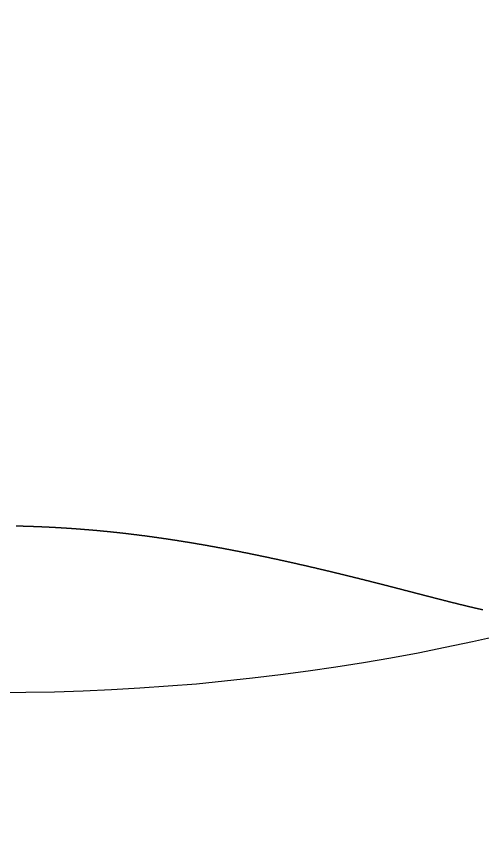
# Model space of a CAD drawing. Header units: millimetres. Extents: x 88 to 97873, y 32 to 55088.
# Drawn here: x 48701.705 to 48704.098, y 4950.111 to 4954.312 of the extents above; entities that cross this region are included whole.
import ezdxf

# ---------------------------------------------------------------- set-up
doc = ezdxf.new("R2010")
doc.units = ezdxf.units.MM
doc.header["$LTSCALE"] = 0.3

msp = doc.modelspace()

# ---------------------------------------------------------------- linework, layer by layer
msp.add_lwpolyline([(48701.7045, 4951.6965), (48701.7059, 4951.6965), (48701.7073, 4951.6964), (48701.7088, 4951.6964), (48701.7102, 4951.6964), (48701.7116, 4951.6963), (48701.713, 4951.6963), (48701.7144, 4951.6963), (48701.7158, 4951.6962), (48701.7172, 4951.6962), (48701.7186, 4951.6962), (48701.72, 4951.6961), (48701.7214, 4951.6961), (48701.7228, 4951.6961), (48701.7243, 4951.696), (48701.7257, 4951.696), (48701.7271, 4951.696), (48701.7285, 4951.6959), (48701.7299, 4951.6959), (48701.7313, 4951.6959), (48701.7327, 4951.6958), (48701.7341, 4951.6958), (48701.7355, 4951.6957), (48701.7369, 4951.6957), (48701.7383, 4951.6957), (48701.7397, 4951.6956), (48701.7412, 4951.6956), (48701.7426, 4951.6955), (48701.744, 4951.6955), (48701.7454, 4951.6955), (48701.7468, 4951.6954), (48701.7482, 4951.6954), (48701.7496, 4951.6953), (48701.751, 4951.6953), (48701.7524, 4951.6953), (48701.7538, 4951.6952), (48701.7552, 4951.6952), (48701.7566, 4951.6951), (48701.7581, 4951.6951), (48701.7595, 4951.695), (48701.7609, 4951.695), (48701.7623, 4951.695), (48701.7637, 4951.6949), (48701.7651, 4951.6949), (48701.7665, 4951.6948), (48701.7679, 4951.6948), (48701.7693, 4951.6947), (48701.7707, 4951.6947), (48701.7721, 4951.6946), (48701.7736, 4951.6946), (48701.775, 4951.6945), (48701.7764, 4951.6945), (48701.7778, 4951.6944), (48701.7792, 4951.6944), (48701.7806, 4951.6944), (48701.782, 4951.6943), (48701.7834, 4951.6943), (48701.7848, 4951.6942), (48701.7862, 4951.6942), (48701.7876, 4951.6941), (48701.789, 4951.6941), (48701.7905, 4951.694), (48701.7919, 4951.694), (48701.7933, 4951.6939), (48701.7947, 4951.6938), (48701.7961, 4951.6938), (48701.7975, 4951.6937), (48701.7989, 4951.6937), (48701.8003, 4951.6936), (48701.8017, 4951.6936), (48701.8031, 4951.6935), (48701.8045, 4951.6935), (48701.806, 4951.6934), (48701.8074, 4951.6934), (48701.8088, 4951.6933), (48701.8102, 4951.6933), (48701.8116, 4951.6932), (48701.813, 4951.6931), (48701.8144, 4951.6931), (48701.8158, 4951.693), (48701.8172, 4951.693), (48701.8186, 4951.6929), (48701.82, 4951.6929), (48701.8214, 4951.6928), (48701.8229, 4951.6927), (48701.8243, 4951.6927), (48701.8257, 4951.6926), (48701.8271, 4951.6926), (48701.8285, 4951.6925), (48701.8299, 4951.6924), (48701.8313, 4951.6924), (48701.8327, 4951.6923), (48701.8341, 4951.6923), (48701.8355, 4951.6922), (48701.8369, 4951.6921), (48701.8384, 4951.6921), (48701.8398, 4951.692), (48701.8412, 4951.6919), (48701.8426, 4951.6919), (48701.844, 4951.6918), (48701.8454, 4951.6918), (48701.8468, 4951.6917), (48701.8482, 4951.6916), (48701.8496, 4951.6916), (48701.851, 4951.6915), (48701.8524, 4951.6914), (48701.8538, 4951.6914), (48701.8553, 4951.6913), (48701.8567, 4951.6912), (48701.8581, 4951.6912), (48701.8595, 4951.6911), (48701.8609, 4951.691), (48701.8623, 4951.691), (48701.8637, 4951.6909), (48701.8651, 4951.6908), (48701.8665, 4951.6908), (48701.8679, 4951.6907), (48701.8693, 4951.6906), (48701.8708, 4951.6906), (48701.8722, 4951.6905), (48701.8736, 4951.6904), (48701.875, 4951.6903), (48701.8764, 4951.6903), (48701.8778, 4951.6902), (48701.8792, 4951.6901), (48701.8806, 4951.6901), (48701.882, 4951.69), (48701.8834, 4951.6899), (48701.8848, 4951.6898), (48701.8862, 4951.6898), (48701.8877, 4951.6897), (48701.8891, 4951.6896), (48701.8905, 4951.6895), (48701.8919, 4951.6895), (48701.8933, 4951.6894), (48701.8947, 4951.6893), (48701.8961, 4951.6892), (48701.8975, 4951.6892), (48701.8989, 4951.6891), (48701.9003, 4951.689), (48701.9017, 4951.6889), (48701.9032, 4951.6889), (48701.9046, 4951.6888), (48701.906, 4951.6887), (48701.9074, 4951.6886), (48701.9088, 4951.6885), (48701.9102, 4951.6885), (48701.9116, 4951.6884), (48701.913, 4951.6883), (48701.9144, 4951.6882), (48701.9158, 4951.6881), (48701.9172, 4951.6881), (48701.9186, 4951.688), (48701.9201, 4951.6879), (48701.9215, 4951.6878), (48701.9229, 4951.6877), (48701.9243, 4951.6877), (48701.9257, 4951.6876), (48701.9271, 4951.6875), (48701.9285, 4951.6874), (48701.9299, 4951.6873), (48701.9313, 4951.6872), (48701.9327, 4951.6872), (48701.9341, 4951.6871), (48701.9355, 4951.687), (48701.937, 4951.6869), (48701.9384, 4951.6868), (48701.9398, 4951.6867), (48701.9412, 4951.6866), (48701.9426, 4951.6866), (48701.944, 4951.6865), (48701.9454, 4951.6864), (48701.9468, 4951.6863), (48701.9482, 4951.6862), (48701.9496, 4951.6861), (48701.951, 4951.686), (48701.9525, 4951.6859), (48701.9539, 4951.6859), (48701.9553, 4951.6858), (48701.9567, 4951.6857), (48701.9581, 4951.6856), (48701.9595, 4951.6855), (48701.9609, 4951.6854), (48701.9623, 4951.6853), (48701.9637, 4951.6852), (48701.9651, 4951.6851), (48701.9665, 4951.685), (48701.9679, 4951.6849), (48701.9694, 4951.6848), (48701.9708, 4951.6848), (48701.9722, 4951.6847), (48701.9736, 4951.6846), (48701.975, 4951.6845), (48701.9764, 4951.6844), (48701.9778, 4951.6843), (48701.9792, 4951.6842), (48701.9806, 4951.6841), (48701.982, 4951.684), (48701.9834, 4951.6839), (48701.9849, 4951.6838), (48701.9863, 4951.6837), (48701.9877, 4951.6836), (48701.9891, 4951.6835), (48701.9905, 4951.6834), (48701.9919, 4951.6833), (48701.9933, 4951.6832), (48701.9947, 4951.6831), (48701.9961, 4951.683), (48701.9975, 4951.6829), (48701.9989, 4951.6828), (48702.0003, 4951.6827), (48702.0018, 4951.6826), (48702.0032, 4951.6825), (48702.0046, 4951.6824), (48702.006, 4951.6823), (48702.0074, 4951.6822), (48702.0088, 4951.6821), (48702.0102, 4951.682), (48702.0116, 4951.6819), (48702.013, 4951.6818), (48702.0144, 4951.6817), (48702.0158, 4951.6816), (48702.0173, 4951.6815), (48702.0187, 4951.6814), (48702.0201, 4951.6813), (48702.0215, 4951.6812), (48702.0229, 4951.6811), (48702.0243, 4951.681), (48702.0257, 4951.6809), (48702.0271, 4951.6807), (48702.0285, 4951.6806), (48702.0299, 4951.6805), (48702.0313, 4951.6804), (48702.0327, 4951.6803), (48702.0342, 4951.6802), (48702.0356, 4951.6801), (48702.037, 4951.68), (48702.0384, 4951.6799), (48702.0398, 4951.6798), (48702.0412, 4951.6797), (48702.0426, 4951.6796), (48702.044, 4951.6794), (48702.0454, 4951.6793), (48702.0468, 4951.6792), (48702.0482, 4951.6791), (48702.0497, 4951.679), (48702.0511, 4951.6789), (48702.0525, 4951.6788), (48702.0539, 4951.6787), (48702.0553, 4951.6785), (48702.0567, 4951.6784), (48702.0581, 4951.6783), (48702.0595, 4951.6782), (48702.0609, 4951.6781), (48702.0623, 4951.678), (48702.0637, 4951.6779), (48702.0651, 4951.6777), (48702.0666, 4951.6776), (48702.068, 4951.6775), (48702.0694, 4951.6774), (48702.0708, 4951.6773), (48702.0722, 4951.6772), (48702.0736, 4951.677), (48702.075, 4951.6769), (48702.0764, 4951.6768), (48702.0778, 4951.6767), (48702.0792, 4951.6766), (48702.0806, 4951.6765), (48702.082, 4951.6763), (48702.0835, 4951.6762), (48702.0849, 4951.6761), (48702.0863, 4951.676), (48702.0877, 4951.6759), (48702.0891, 4951.6757), (48702.0905, 4951.6756), (48702.0919, 4951.6755), (48702.0933, 4951.6754), (48702.0947, 4951.6752), (48702.0961, 4951.6751), (48702.0975, 4951.675), (48702.099, 4951.6749), (48702.1004, 4951.6748), (48702.1018, 4951.6746), (48702.1032, 4951.6745), (48702.1046, 4951.6744), (48702.106, 4951.6743), (48702.1074, 4951.6741), (48702.1088, 4951.674), (48702.1102, 4951.6739), (48702.1116, 4951.6737), (48702.113, 4951.6736), (48702.1144, 4951.6735), (48702.1159, 4951.6734), (48702.1173, 4951.6732), (48702.1187, 4951.6731), (48702.1201, 4951.673), (48702.1215, 4951.6729), (48702.1229, 4951.6727), (48702.1243, 4951.6726), (48702.1257, 4951.6725), (48702.1271, 4951.6723), (48702.1285, 4951.6722), (48702.1299, 4951.6721), (48702.1314, 4951.6719), (48702.1328, 4951.6718), (48702.1342, 4951.6717), (48702.1356, 4951.6715), (48702.137, 4951.6714), (48702.1384, 4951.6713), (48702.1398, 4951.6711), (48702.1412, 4951.671), (48702.1426, 4951.6709), (48702.144, 4951.6707), (48702.1454, 4951.6706), (48702.1468, 4951.6705), (48702.1483, 4951.6703), (48702.1497, 4951.6702), (48702.1511, 4951.6701), (48702.1525, 4951.6699), (48702.1539, 4951.6698), (48702.1553, 4951.6697), (48702.1567, 4951.6695), (48702.1581, 4951.6694), (48702.1595, 4951.6693), (48702.1609, 4951.6691), (48702.1623, 4951.669), (48702.1638, 4951.6688), (48702.1652, 4951.6687), (48702.1666, 4951.6686), (48702.168, 4951.6684), (48702.1694, 4951.6683), (48702.1708, 4951.6681), (48702.1722, 4951.668), (48702.1736, 4951.6679), (48702.175, 4951.6677), (48702.1764, 4951.6676), (48702.1778, 4951.6674), (48702.1792, 4951.6673), (48702.1807, 4951.6671), (48702.1821, 4951.667), (48702.1835, 4951.6669), (48702.1849, 4951.6667), (48702.1863, 4951.6666), (48702.1877, 4951.6664), (48702.1891, 4951.6663), (48702.1905, 4951.6661), (48702.1919, 4951.666), (48702.1933, 4951.6658), (48702.1947, 4951.6657), (48702.1962, 4951.6656), (48702.1976, 4951.6654), (48702.199, 4951.6653), (48702.2004, 4951.6651), (48702.2018, 4951.665), (48702.2032, 4951.6648), (48702.2046, 4951.6647), (48702.206, 4951.6645), (48702.2074, 4951.6644), (48702.2088, 4951.6642), (48702.2102, 4951.6641), (48702.2116, 4951.6639), (48702.2131, 4951.6638), (48702.2145, 4951.6636), (48702.2159, 4951.6635), (48702.2173, 4951.6633), (48702.2187, 4951.6632), (48702.2201, 4951.663), (48702.2215, 4951.6629), (48702.2229, 4951.6627), (48702.2243, 4951.6626), (48702.2257, 4951.6624), (48702.2271, 4951.6623), (48702.2286, 4951.6621), (48702.23, 4951.6619), (48702.2314, 4951.6618), (48702.2328, 4951.6616), (48702.2342, 4951.6615), (48702.2356, 4951.6613), (48702.237, 4951.6612), (48702.2384, 4951.661), (48702.2398, 4951.6609), (48702.2412, 4951.6607), (48702.2426, 4951.6605), (48702.244, 4951.6604), (48702.2455, 4951.6602), (48702.2469, 4951.6601), (48702.2483, 4951.6599), (48702.2497, 4951.6597), (48702.2511, 4951.6596), (48702.2525, 4951.6594), (48702.2539, 4951.6593), (48702.2553, 4951.6591), (48702.2567, 4951.6589), (48702.2581, 4951.6588), (48702.2595, 4951.6586), (48702.2609, 4951.6585), (48702.2624, 4951.6583), (48702.2638, 4951.6581), (48702.2652, 4951.658), (48702.2666, 4951.6578), (48702.268, 4951.6577), (48702.2694, 4951.6575), (48702.2708, 4951.6573), (48702.2722, 4951.6572), (48702.2736, 4951.657), (48702.275, 4951.6568), (48702.2764, 4951.6567), (48702.2779, 4951.6565), (48702.2793, 4951.6563), (48702.2807, 4951.6562), (48702.2821, 4951.656), (48702.2835, 4951.6558), (48702.2849, 4951.6557), (48702.2863, 4951.6555), (48702.2877, 4951.6553), (48702.2891, 4951.6552), (48702.2905, 4951.655), (48702.2919, 4951.6548), (48702.2933, 4951.6547), (48702.2948, 4951.6545), (48702.2962, 4951.6543), (48702.2976, 4951.6541), (48702.299, 4951.654), (48702.3004, 4951.6538), (48702.3018, 4951.6536), (48702.3032, 4951.6535), (48702.3046, 4951.6533), (48702.306, 4951.6531), (48702.3074, 4951.6529), (48702.3088, 4951.6528), (48702.3103, 4951.6526), (48702.3117, 4951.6524), (48702.3131, 4951.6523), (48702.3145, 4951.6521), (48702.3159, 4951.6519), (48702.3173, 4951.6517), (48702.3187, 4951.6516), (48702.3201, 4951.6514), (48702.3215, 4951.6512), (48702.3229, 4951.651), (48702.3243, 4951.6509), (48702.3257, 4951.6507), (48702.3272, 4951.6505), (48702.3286, 4951.6503), (48702.33, 4951.6501), (48702.3314, 4951.65), (48702.3328, 4951.6498), (48702.3342, 4951.6496), (48702.3356, 4951.6494), (48702.337, 4951.6493), (48702.3384, 4951.6491), (48702.3398, 4951.6489), (48702.3412, 4951.6487), (48702.3426, 4951.6485), (48702.3441, 4951.6484), (48702.3455, 4951.6482), (48702.3469, 4951.648), (48702.3483, 4951.6478), (48702.3497, 4951.6476), (48702.3511, 4951.6474), (48702.3525, 4951.6473), (48702.3539, 4951.6471), (48702.3553, 4951.6469), (48702.3567, 4951.6467), (48702.3581, 4951.6465), (48702.3595, 4951.6463), (48702.361, 4951.6462), (48702.3624, 4951.646), (48702.3638, 4951.6458), (48702.3652, 4951.6456), (48702.3666, 4951.6454), (48702.368, 4951.6452), (48702.3694, 4951.645), (48702.3708, 4951.6449), (48702.3722, 4951.6447), (48702.3736, 4951.6445), (48702.375, 4951.6443), (48702.3764, 4951.6441), (48702.3779, 4951.6439), (48702.3793, 4951.6437), (48702.3807, 4951.6435), (48702.3821, 4951.6434), (48702.3835, 4951.6432), (48702.3849, 4951.643), (48702.3863, 4951.6428), (48702.3877, 4951.6426), (48702.3891, 4951.6424), (48702.3905, 4951.6422), (48702.3919, 4951.642), (48702.3933, 4951.6418), (48702.3947, 4951.6416), (48702.3962, 4951.6414), (48702.3976, 4951.6413), (48702.399, 4951.6411), (48702.4004, 4951.6409), (48702.4018, 4951.6407), (48702.4032, 4951.6405), (48702.4046, 4951.6403), (48702.406, 4951.6401), (48702.4074, 4951.6399), (48702.4088, 4951.6397), (48702.4102, 4951.6395), (48702.4116, 4951.6393), (48702.413, 4951.6391), (48702.4145, 4951.6389), (48702.4159, 4951.6387), (48702.4173, 4951.6385), (48702.4187, 4951.6383), (48702.4201, 4951.6381), (48702.4215, 4951.6379), (48702.4229, 4951.6377), (48702.4243, 4951.6375), (48702.4257, 4951.6373), (48702.4271, 4951.6371), (48702.4285, 4951.6369), (48702.4299, 4951.6367), (48702.4313, 4951.6365), (48702.4327, 4951.6363), (48702.4342, 4951.6361), (48702.4356, 4951.6359), (48702.437, 4951.6357), (48702.4384, 4951.6355), (48702.4398, 4951.6353), (48702.4412, 4951.6351), (48702.4426, 4951.6349), (48702.444, 4951.6347), (48702.4454, 4951.6345), (48702.4468, 4951.6343), (48702.4482, 4951.6341), (48702.4496, 4951.6339), (48702.451, 4951.6337), (48702.4524, 4951.6335), (48702.4538, 4951.6333), (48702.4553, 4951.6331), (48702.4567, 4951.6329), (48702.4581, 4951.6327), (48702.4595, 4951.6325), (48702.4609, 4951.6323), (48702.4623, 4951.6321), (48702.4637, 4951.6319), (48702.4651, 4951.6317), (48702.4665, 4951.6315), (48702.4679, 4951.6312), (48702.4693, 4951.631), (48702.4707, 4951.6308), (48702.4721, 4951.6306), (48702.4735, 4951.6304), (48702.4749, 4951.6302), (48702.4763, 4951.63), (48702.4778, 4951.6298), (48702.4792, 4951.6296), (48702.4806, 4951.6294), (48702.482, 4951.6292), (48702.4834, 4951.6289), (48702.4848, 4951.6287), (48702.4862, 4951.6285), (48702.4876, 4951.6283), (48702.489, 4951.6281), (48702.4904, 4951.6279), (48702.4918, 4951.6277), (48702.4932, 4951.6275), (48702.4946, 4951.6273), (48702.496, 4951.627), (48702.4974, 4951.6268), (48702.4988, 4951.6266), (48702.5002, 4951.6264), (48702.5017, 4951.6262), (48702.5031, 4951.626), (48702.5045, 4951.6258), (48702.5059, 4951.6255), (48702.5073, 4951.6253), (48702.5087, 4951.6251), (48702.5101, 4951.6249), (48702.5115, 4951.6247), (48702.5129, 4951.6245), (48702.5143, 4951.6242), (48702.5157, 4951.624), (48702.5171, 4951.6238), (48702.5185, 4951.6236), (48702.5199, 4951.6234), (48702.5213, 4951.6232), (48702.5227, 4951.6229), (48702.5241, 4951.6227), (48702.5255, 4951.6225), (48702.5269, 4951.6223), (48702.5283, 4951.6221), (48702.5297, 4951.6218), (48702.5312, 4951.6216), (48702.5326, 4951.6214), (48702.534, 4951.6212), (48702.5354, 4951.621), (48702.5368, 4951.6207), (48702.5382, 4951.6205), (48702.5396, 4951.6203), (48702.541, 4951.6201), (48702.5424, 4951.6199), (48702.5438, 4951.6196), (48702.5452, 4951.6194), (48702.5466, 4951.6192), (48702.548, 4951.619), (48702.5494, 4951.6187), (48702.5508, 4951.6185), (48702.5522, 4951.6183), (48702.5536, 4951.6181), (48702.555, 4951.6178), (48702.5564, 4951.6176), (48702.5578, 4951.6174), (48702.5592, 4951.6172), (48702.5606, 4951.6169), (48702.562, 4951.6167), (48702.5634, 4951.6165), (48702.5648, 4951.6163), (48702.5662, 4951.616), (48702.5676, 4951.6158), (48702.569, 4951.6156), (48702.5705, 4951.6154), (48702.5719, 4951.6151), (48702.5733, 4951.6149), (48702.5747, 4951.6147), (48702.5761, 4951.6145), (48702.5775, 4951.6142), (48702.5789, 4951.614), (48702.5803, 4951.6138), (48702.5817, 4951.6135), (48702.5831, 4951.6133), (48702.5845, 4951.6131), (48702.5859, 4951.6128), (48702.5873, 4951.6126), (48702.5887, 4951.6124), (48702.5901, 4951.6122), (48702.5915, 4951.6119), (48702.5929, 4951.6117), (48702.5943, 4951.6115), (48702.5957, 4951.6112), (48702.5971, 4951.611), (48702.5985, 4951.6108), (48702.5999, 4951.6105), (48702.6013, 4951.6103), (48702.6027, 4951.6101), (48702.6041, 4951.6098), (48702.6055, 4951.6096), (48702.6069, 4951.6094), (48702.6083, 4951.6091), (48702.6097, 4951.6089), (48702.6111, 4951.6087), (48702.6125, 4951.6084), (48702.6139, 4951.6082), (48702.6153, 4951.608), (48702.6167, 4951.6077), (48702.6181, 4951.6075), (48702.6195, 4951.6072), (48702.6209, 4951.607), (48702.6223, 4951.6068), (48702.6237, 4951.6065), (48702.6251, 4951.6063), (48702.6265, 4951.6061), (48702.6279, 4951.6058), (48702.6293, 4951.6056), (48702.6307, 4951.6053), (48702.6321, 4951.6051), (48702.6335, 4951.6049), (48702.6349, 4951.6046), (48702.6363, 4951.6044), (48702.6377, 4951.6042), (48702.6391, 4951.6039), (48702.6405, 4951.6037), (48702.6419, 4951.6034), (48702.6433, 4951.6032), (48702.6447, 4951.603), (48702.6461, 4951.6027), (48702.6475, 4951.6025), (48702.6489, 4951.6022), (48702.6503, 4951.602), (48702.6517, 4951.6017), (48702.6531, 4951.6015), (48702.6545, 4951.6013), (48702.6559, 4951.601), (48702.6573, 4951.6008), (48702.6587, 4951.6005), (48702.6601, 4951.6003), (48702.6615, 4951.6), (48702.6629, 4951.5998), (48702.6643, 4951.5996), (48702.6657, 4951.5993), (48702.6671, 4951.5991), (48702.6685, 4951.5988), (48702.6699, 4951.5986), (48702.6713, 4951.5983), (48702.6727, 4951.5981), (48702.6741, 4951.5978), (48702.6755, 4951.5976), (48702.6769, 4951.5974), (48702.6783, 4951.5971), (48702.6797, 4951.5969), (48702.6811, 4951.5966), (48702.6825, 4951.5964), (48702.6839, 4951.5961), (48702.6853, 4951.5959), (48702.6867, 4951.5956), (48702.6881, 4951.5954), (48702.6895, 4951.5951), (48702.6909, 4951.5949), (48702.6923, 4951.5946), (48702.6937, 4951.5944), (48702.6951, 4951.5941), (48702.6965, 4951.5939), (48702.6978, 4951.5936), (48702.6992, 4951.5934), (48702.7006, 4951.5931), (48702.702, 4951.5929), (48702.7034, 4951.5926), (48702.7048, 4951.5924), (48702.7062, 4951.5921), (48702.7076, 4951.5919), (48702.709, 4951.5916), (48702.7104, 4951.5914), (48702.7118, 4951.5911), (48702.7132, 4951.5909), (48702.7146, 4951.5906), (48702.716, 4951.5904), (48702.7174, 4951.5901), (48702.7188, 4951.5899), (48702.7202, 4951.5896), (48702.7216, 4951.5894), (48702.723, 4951.5891), (48702.7244, 4951.5888), (48702.7258, 4951.5886), (48702.7272, 4951.5883), (48702.7286, 4951.5881), (48702.73, 4951.5878), (48702.7313, 4951.5876), (48702.7327, 4951.5873), (48702.7341, 4951.5871), (48702.7355, 4951.5868), (48702.7369, 4951.5865), (48702.7383, 4951.5863), (48702.7397, 4951.586), (48702.7411, 4951.5858), (48702.7425, 4951.5855), (48702.7439, 4951.5853), (48702.7453, 4951.585), (48702.7467, 4951.5847), (48702.7481, 4951.5845), (48702.7495, 4951.5842), (48702.7509, 4951.584), (48702.7523, 4951.5837), (48702.7536, 4951.5835), (48702.755, 4951.5832), (48702.7564, 4951.5829), (48702.7578, 4951.5827), (48702.7592, 4951.5824), (48702.7606, 4951.5822), (48702.762, 4951.5819), (48702.7634, 4951.5816), (48702.7648, 4951.5814), (48702.7662, 4951.5811), (48702.7676, 4951.5809), (48702.769, 4951.5806), (48702.7704, 4951.5803), (48702.7718, 4951.5801), (48702.7731, 4951.5798), (48702.7745, 4951.5796), (48702.7759, 4951.5793), (48702.7773, 4951.579), (48702.7787, 4951.5788), (48702.7801, 4951.5785), (48702.7815, 4951.5782), (48702.7829, 4951.578), (48702.7843, 4951.5777), (48702.7857, 4951.5775), (48702.7871, 4951.5772), (48702.7885, 4951.5769), (48702.7898, 4951.5767), (48702.7912, 4951.5764), (48702.7926, 4951.5761), (48702.794, 4951.5759), (48702.7954, 4951.5756), (48702.7968, 4951.5753), (48702.7982, 4951.5751), (48702.7996, 4951.5748), (48702.801, 4951.5745), (48702.8024, 4951.5743), (48702.8037, 4951.574), (48702.8051, 4951.5737), (48702.8065, 4951.5735), (48702.8079, 4951.5732), (48702.8093, 4951.5729), (48702.8107, 4951.5727), (48702.8121, 4951.5724), (48702.8135, 4951.5721), (48702.8149, 4951.5719), (48702.8162, 4951.5716), (48702.8176, 4951.5713), (48702.819, 4951.5711), (48702.8204, 4951.5708), (48702.8218, 4951.5705), (48702.8232, 4951.5703), (48702.8246, 4951.57), (48702.826, 4951.5697), (48702.8274, 4951.5694), (48702.8287, 4951.5692), (48702.8301, 4951.5689), (48702.8315, 4951.5686), (48702.8329, 4951.5684), (48702.8343, 4951.5681), (48702.8357, 4951.5678), (48702.8371, 4951.5676), (48702.8385, 4951.5673), (48702.8398, 4951.567), (48702.8412, 4951.5667), (48702.8426, 4951.5665), (48702.844, 4951.5662), (48702.8454, 4951.5659), (48702.8468, 4951.5657), (48702.8482, 4951.5654), (48702.8496, 4951.5651), (48702.8509, 4951.5648), (48702.8523, 4951.5646), (48702.8537, 4951.5643), (48702.8551, 4951.564), (48702.8565, 4951.5637), (48702.8579, 4951.5635), (48702.8593, 4951.5632), (48702.8606, 4951.5629), (48702.862, 4951.5626), (48702.8634, 4951.5624), (48702.8648, 4951.5621), (48702.8662, 4951.5618), (48702.8676, 4951.5615), (48702.8689, 4951.5613), (48702.8703, 4951.561), (48702.8717, 4951.5607), (48702.8731, 4951.5604), (48702.8745, 4951.5602), (48702.8759, 4951.5599), (48702.8773, 4951.5596), (48702.8786, 4951.5593), (48702.88, 4951.5591), (48702.8814, 4951.5588), (48702.8828, 4951.5585), (48702.8842, 4951.5582), (48702.8856, 4951.5579), (48702.8869, 4951.5577), (48702.8883, 4951.5574), (48702.8897, 4951.5571), (48702.8911, 4951.5568), (48702.8925, 4951.5566), (48702.8939, 4951.5563), (48702.8952, 4951.556), (48702.8966, 4951.5557), (48702.898, 4951.5554), (48702.8994, 4951.5552), (48702.9008, 4951.5549), (48702.9022, 4951.5546), (48702.9035, 4951.5543), (48702.9049, 4951.554), (48702.9063, 4951.5538), (48702.9077, 4951.5535), (48702.9091, 4951.5532), (48702.9104, 4951.5529), (48702.9118, 4951.5526), (48702.9132, 4951.5523), (48702.9146, 4951.5521), (48702.916, 4951.5518), (48702.9173, 4951.5515), (48702.9187, 4951.5512), (48702.9201, 4951.5509), (48702.9215, 4951.5507), (48702.9229, 4951.5504), (48702.9242, 4951.5501), (48702.9256, 4951.5498), (48702.927, 4951.5495), (48702.9284, 4951.5492), (48702.9298, 4951.549), (48702.9311, 4951.5487), (48702.9325, 4951.5484), (48702.9339, 4951.5481), (48702.9353, 4951.5478), (48702.9367, 4951.5475), (48702.938, 4951.5473), (48702.9394, 4951.547), (48702.9408, 4951.5467), (48702.9422, 4951.5464), (48702.9436, 4951.5461), (48702.9449, 4951.5458), (48702.9463, 4951.5455), (48702.9477, 4951.5453), (48702.9491, 4951.545), (48702.9504, 4951.5447), (48702.9518, 4951.5444), (48702.9532, 4951.5441), (48702.9546, 4951.5438), (48702.956, 4951.5435), (48702.9573, 4951.5432), (48702.9587, 4951.543), (48702.9601, 4951.5427), (48702.9615, 4951.5424), (48702.9628, 4951.5421), (48702.9642, 4951.5418), (48702.9656, 4951.5415), (48702.967, 4951.5412), (48702.9683, 4951.5409), (48702.9697, 4951.5407), (48702.9711, 4951.5404), (48702.9725, 4951.5401), (48702.9738, 4951.5398), (48702.9752, 4951.5395), (48702.9766, 4951.5392), (48702.978, 4951.5389), (48702.9793, 4951.5386), (48702.9807, 4951.5383), (48702.9821, 4951.5381), (48702.9835, 4951.5378), (48702.9848, 4951.5375), (48702.9862, 4951.5372), (48702.9876, 4951.5369), (48702.989, 4951.5366), (48702.9903, 4951.5363), (48702.9917, 4951.536), (48702.9931, 4951.5357), (48702.9945, 4951.5354), (48702.9958, 4951.5351), (48702.9972, 4951.5349), (48702.9986, 4951.5346), (48703, 4951.5343), (48703.0013, 4951.534), (48703.0027, 4951.5337), (48703.0041, 4951.5334), (48703.0054, 4951.5331), (48703.0068, 4951.5328), (48703.0082, 4951.5325), (48703.0096, 4951.5322), (48703.0109, 4951.5319), (48703.0123, 4951.5316), (48703.0137, 4951.5313), (48703.015, 4951.531), (48703.0164, 4951.5308), (48703.0178, 4951.5305), (48703.0192, 4951.5302), (48703.0205, 4951.5299), (48703.0219, 4951.5296), (48703.0233, 4951.5293), (48703.0246, 4951.529), (48703.026, 4951.5287), (48703.0274, 4951.5284), (48703.0288, 4951.5281), (48703.0301, 4951.5278), (48703.0315, 4951.5275), (48703.0329, 4951.5272), (48703.0342, 4951.5269), (48703.0356, 4951.5266), (48703.037, 4951.5263), (48703.0383, 4951.526), (48703.0397, 4951.5257), (48703.0411, 4951.5254), (48703.0424, 4951.5251), (48703.0438, 4951.5248), (48703.0452, 4951.5245), (48703.0466, 4951.5242), (48703.0479, 4951.524), (48703.0493, 4951.5237), (48703.0507, 4951.5234), (48703.052, 4951.5231), (48703.0534, 4951.5228), (48703.0548, 4951.5225), (48703.0561, 4951.5222), (48703.0575, 4951.5219), (48703.0589, 4951.5216), (48703.0602, 4951.5213), (48703.0616, 4951.521), (48703.063, 4951.5207), (48703.0643, 4951.5204), (48703.0657, 4951.5201), (48703.0671, 4951.5198), (48703.0684, 4951.5195), (48703.0698, 4951.5192), (48703.0711, 4951.5189), (48703.0725, 4951.5186), (48703.0739, 4951.5183), (48703.0752, 4951.518), (48703.0766, 4951.5177), (48703.078, 4951.5174), (48703.0793, 4951.5171), (48703.0807, 4951.5168), (48703.0821, 4951.5165), (48703.0834, 4951.5162), (48703.0848, 4951.5159), (48703.0862, 4951.5156), (48703.0875, 4951.5153), (48703.0889, 4951.515), (48703.0902, 4951.5147), (48703.0916, 4951.5144), (48703.093, 4951.5141), (48703.0943, 4951.5138), (48703.0957, 4951.5135), (48703.0971, 4951.5132), (48703.0984, 4951.5128), (48703.0998, 4951.5125), (48703.1011, 4951.5122), (48703.1025, 4951.5119), (48703.1039, 4951.5116), (48703.1052, 4951.5113), (48703.1066, 4951.511), (48703.108, 4951.5107), (48703.1093, 4951.5104), (48703.1107, 4951.5101), (48703.112, 4951.5098), (48703.1134, 4951.5095), (48703.1148, 4951.5092), (48703.1161, 4951.5089), (48703.1175, 4951.5086), (48703.1188, 4951.5083), (48703.1202, 4951.508), (48703.1216, 4951.5077), (48703.1229, 4951.5074), (48703.1243, 4951.5071), (48703.1256, 4951.5068), (48703.127, 4951.5065), (48703.1284, 4951.5062), (48703.1297, 4951.5059), (48703.1311, 4951.5055), (48703.1324, 4951.5052), (48703.1338, 4951.5049), (48703.1351, 4951.5046), (48703.1365, 4951.5043), (48703.1379, 4951.504), (48703.1392, 4951.5037), (48703.1406, 4951.5034), (48703.1419, 4951.5031), (48703.1433, 4951.5028), (48703.1446, 4951.5025), (48703.146, 4951.5022), (48703.1474, 4951.5019), (48703.1487, 4951.5016), (48703.1501, 4951.5013), (48703.1514, 4951.5009), (48703.1528, 4951.5006), (48703.1541, 4951.5003), (48703.1555, 4951.5), (48703.1568, 4951.4997), (48703.1582, 4951.4994), (48703.1596, 4951.4991), (48703.1609, 4951.4988), (48703.1623, 4951.4985), (48703.1636, 4951.4982), (48703.165, 4951.4979), (48703.1663, 4951.4976), (48703.1677, 4951.4973), (48703.169, 4951.4969), (48703.1704, 4951.4966), (48703.1717, 4951.4963), (48703.1731, 4951.496), (48703.1744, 4951.4957), (48703.1758, 4951.4954), (48703.1772, 4951.4951), (48703.1785, 4951.4948), (48703.1799, 4951.4945), (48703.1812, 4951.4942), (48703.1826, 4951.4938), (48703.1839, 4951.4935), (48703.1853, 4951.4932), (48703.1866, 4951.4929), (48703.188, 4951.4926), (48703.1893, 4951.4923), (48703.1907, 4951.492), (48703.192, 4951.4917), (48703.1934, 4951.4914), (48703.1947, 4951.491), (48703.1961, 4951.4907), (48703.1974, 4951.4904), (48703.1988, 4951.4901), (48703.2001, 4951.4898), (48703.2015, 4951.4895), (48703.2028, 4951.4892), (48703.2042, 4951.4889), (48703.2055, 4951.4886), (48703.2069, 4951.4882), (48703.2082, 4951.4879), (48703.2096, 4951.4876), (48703.2109, 4951.4873), (48703.2123, 4951.487), (48703.2136, 4951.4867), (48703.215, 4951.4864), (48703.2163, 4951.4861), (48703.2177, 4951.4857), (48703.219, 4951.4854), (48703.2203, 4951.4851), (48703.2217, 4951.4848), (48703.223, 4951.4845), (48703.2244, 4951.4842), (48703.2257, 4951.4839), (48703.2271, 4951.4835), (48703.2284, 4951.4832), (48703.2298, 4951.4829), (48703.2311, 4951.4826), (48703.2325, 4951.4823), (48703.2338, 4951.482), (48703.2352, 4951.4817), (48703.2365, 4951.4813), (48703.2378, 4951.481), (48703.2392, 4951.4807), (48703.2405, 4951.4804), (48703.2419, 4951.4801), (48703.2432, 4951.4798), (48703.2446, 4951.4795), (48703.2459, 4951.4791), (48703.2472, 4951.4788), (48703.2486, 4951.4785), (48703.2499, 4951.4782), (48703.2513, 4951.4779), (48703.2526, 4951.4776), (48703.254, 4951.4773), (48703.2553, 4951.4769), (48703.2566, 4951.4766), (48703.258, 4951.4763), (48703.2593, 4951.476), (48703.2607, 4951.4757), (48703.262, 4951.4754), (48703.2634, 4951.475), (48703.2647, 4951.4747), (48703.266, 4951.4744), (48703.2674, 4951.4741), (48703.2687, 4951.4738), (48703.2701, 4951.4735), (48703.2714, 4951.4731), (48703.2727, 4951.4728), (48703.2741, 4951.4725), (48703.2754, 4951.4722), (48703.2768, 4951.4719), (48703.2781, 4951.4716), (48703.2794, 4951.4712), (48703.2808, 4951.4709), (48703.2821, 4951.4706), (48703.2834, 4951.4703), (48703.2848, 4951.47), (48703.2861, 4951.4696), (48703.2875, 4951.4693), (48703.2888, 4951.469), (48703.2901, 4951.4687), (48703.2915, 4951.4684), (48703.2928, 4951.4681), (48703.2941, 4951.4677), (48703.2955, 4951.4674), (48703.2968, 4951.4671), (48703.2981, 4951.4668), (48703.2995, 4951.4665), (48703.3008, 4951.4661), (48703.3022, 4951.4658), (48703.3035, 4951.4655), (48703.3048, 4951.4652), (48703.3062, 4951.4649), (48703.3075, 4951.4646), (48703.3088, 4951.4642), (48703.3102, 4951.4639), (48703.3115, 4951.4636), (48703.3128, 4951.4633), (48703.3142, 4951.463), (48703.3155, 4951.4626), (48703.3168, 4951.4623), (48703.3182, 4951.462), (48703.3195, 4951.4617), (48703.3208, 4951.4614), (48703.3222, 4951.461), (48703.3235, 4951.4607), (48703.3248, 4951.4604), (48703.3262, 4951.4601), (48703.3275, 4951.4598), (48703.3288, 4951.4594), (48703.3302, 4951.4591), (48703.3315, 4951.4588), (48703.3328, 4951.4585), (48703.3341, 4951.4582), (48703.3355, 4951.4578), (48703.3368, 4951.4575), (48703.3381, 4951.4572), (48703.3395, 4951.4569), (48703.3408, 4951.4565), (48703.3421, 4951.4562), (48703.3435, 4951.4559), (48703.3448, 4951.4556), (48703.3461, 4951.4553), (48703.3474, 4951.4549), (48703.3488, 4951.4546), (48703.3501, 4951.4543), (48703.3514, 4951.454), (48703.3527, 4951.4537), (48703.3541, 4951.4533), (48703.3554, 4951.453), (48703.3567, 4951.4527), (48703.3581, 4951.4524), (48703.3594, 4951.452), (48703.3607, 4951.4517), (48703.362, 4951.4514), (48703.3634, 4951.4511), (48703.3647, 4951.4508), (48703.366, 4951.4504), (48703.3673, 4951.4501), (48703.3687, 4951.4498), (48703.37, 4951.4495), (48703.3713, 4951.4491), (48703.3726, 4951.4488), (48703.374, 4951.4485), (48703.3753, 4951.4482), (48703.3766, 4951.4478), (48703.3779, 4951.4475), (48703.3793, 4951.4472), (48703.3806, 4951.4469), (48703.3819, 4951.4466), (48703.3832, 4951.4462), (48703.3845, 4951.4459), (48703.3859, 4951.4456), (48703.3872, 4951.4453), (48703.3885, 4951.4449), (48703.3898, 4951.4446), (48703.3912, 4951.4443), (48703.3925, 4951.444), (48703.3938, 4951.4436), (48703.3951, 4951.4433), (48703.3964, 4951.443), (48703.3978, 4951.4427), (48703.3991, 4951.4423), (48703.4004, 4951.442), (48703.4017, 4951.4417), (48703.403, 4951.4414), (48703.4044, 4951.4411), (48703.4057, 4951.4407), (48703.407, 4951.4404), (48703.4083, 4951.4401), (48703.4096, 4951.4398), (48703.411, 4951.4394), (48703.4123, 4951.4391), (48703.4136, 4951.4388), (48703.4149, 4951.4385), (48703.4162, 4951.4381), (48703.4175, 4951.4378), (48703.4189, 4951.4375), (48703.4202, 4951.4372), (48703.4215, 4951.4368), (48703.4228, 4951.4365), (48703.4241, 4951.4362), (48703.4254, 4951.4359), (48703.4268, 4951.4355), (48703.4281, 4951.4352), (48703.4294, 4951.4349), (48703.4307, 4951.4346), (48703.432, 4951.4342), (48703.4333, 4951.4339), (48703.4346, 4951.4336), (48703.436, 4951.4333), (48703.4373, 4951.4329), (48703.4386, 4951.4326), (48703.4399, 4951.4323), (48703.4412, 4951.432), (48703.4425, 4951.4316), (48703.4438, 4951.4313), (48703.4452, 4951.431), (48703.4465, 4951.4306), (48703.4478, 4951.4303), (48703.4491, 4951.43), (48703.4504, 4951.4297), (48703.4517, 4951.4293), (48703.453, 4951.429), (48703.4543, 4951.4287), (48703.4556, 4951.4284), (48703.457, 4951.428), (48703.4583, 4951.4277), (48703.4596, 4951.4274), (48703.4609, 4951.4271), (48703.4622, 4951.4267), (48703.4635, 4951.4264), (48703.4648, 4951.4261), (48703.4661, 4951.4258), (48703.4674, 4951.4254), (48703.4687, 4951.4251), (48703.47, 4951.4248), (48703.4713, 4951.4244), (48703.4727, 4951.4241), (48703.474, 4951.4238), (48703.4753, 4951.4235), (48703.4766, 4951.4231), (48703.4779, 4951.4228), (48703.4792, 4951.4225), (48703.4805, 4951.4222), (48703.4818, 4951.4218), (48703.4831, 4951.4215), (48703.4844, 4951.4212), (48703.4857, 4951.4209), (48703.487, 4951.4205), (48703.4883, 4951.4202), (48703.4896, 4951.4199), (48703.4909, 4951.4195), (48703.4922, 4951.4192), (48703.4935, 4951.4189), (48703.4948, 4951.4186), (48703.4962, 4951.4182), (48703.4975, 4951.4179), (48703.4988, 4951.4176), (48703.5001, 4951.4173), (48703.5014, 4951.4169), (48703.5027, 4951.4166), (48703.504, 4951.4163), (48703.5053, 4951.4159), (48703.5066, 4951.4156), (48703.5079, 4951.4153), (48703.5092, 4951.415), (48703.5105, 4951.4146), (48703.5118, 4951.4143), (48703.5131, 4951.414), (48703.5144, 4951.4136), (48703.5157, 4951.4133), (48703.517, 4951.413), (48703.5183, 4951.4127), (48703.5196, 4951.4123), (48703.5209, 4951.412), (48703.5222, 4951.4117), (48703.5235, 4951.4114), (48703.5248, 4951.411), (48703.5261, 4951.4107), (48703.5274, 4951.4104), (48703.5287, 4951.41), (48703.53, 4951.4097), (48703.5313, 4951.4094), (48703.5325, 4951.4091), (48703.5338, 4951.4087), (48703.5351, 4951.4084), (48703.5364, 4951.4081), (48703.5377, 4951.4077), (48703.539, 4951.4074), (48703.5403, 4951.4071), (48703.5416, 4951.4068), (48703.5429, 4951.4064), (48703.5442, 4951.4061), (48703.5455, 4951.4058), (48703.5468, 4951.4054), (48703.5481, 4951.4051), (48703.5494, 4951.4048), (48703.5507, 4951.4045), (48703.552, 4951.4041), (48703.5533, 4951.4038), (48703.5546, 4951.4035), (48703.5558, 4951.4031), (48703.5571, 4951.4028), (48703.5584, 4951.4025), (48703.5597, 4951.4022), (48703.561, 4951.4018), (48703.5623, 4951.4015), (48703.5636, 4951.4012), (48703.5649, 4951.4008), (48703.5662, 4951.4005), (48703.5675, 4951.4002), (48703.5688, 4951.3999), (48703.57, 4951.3995), (48703.5713, 4951.3992), (48703.5726, 4951.3989), (48703.5739, 4951.3985), (48703.5752, 4951.3982), (48703.5765, 4951.3979), (48703.5778, 4951.3976), (48703.5791, 4951.3972), (48703.5803, 4951.3969), (48703.5816, 4951.3966), (48703.5829, 4951.3962), (48703.5842, 4951.3959), (48703.5855, 4951.3956), (48703.5868, 4951.3953), (48703.5881, 4951.3949), (48703.5894, 4951.3946), (48703.5906, 4951.3943), (48703.5919, 4951.3939), (48703.5932, 4951.3936), (48703.5945, 4951.3933), (48703.5958, 4951.393), (48703.5971, 4951.3926), (48703.5983, 4951.3923), (48703.5996, 4951.392), (48703.6009, 4951.3916), (48703.6022, 4951.3913), (48703.6035, 4951.391), (48703.6048, 4951.3906), (48703.606, 4951.3903), (48703.6073, 4951.39), (48703.6086, 4951.3897), (48703.6099, 4951.3893), (48703.6112, 4951.389), (48703.6124, 4951.3887), (48703.6137, 4951.3883), (48703.615, 4951.388), (48703.6163, 4951.3877), (48703.6176, 4951.3874), (48703.6188, 4951.387), (48703.6201, 4951.3867), (48703.6214, 4951.3864), (48703.6227, 4951.386), (48703.624, 4951.3857), (48703.6252, 4951.3854), (48703.6265, 4951.3851), (48703.6278, 4951.3847), (48703.6291, 4951.3844), (48703.6303, 4951.3841), (48703.6316, 4951.3837), (48703.6329, 4951.3834), (48703.6342, 4951.3831), (48703.6355, 4951.3828), (48703.6367, 4951.3824), (48703.638, 4951.3821), (48703.6393, 4951.3818), (48703.6406, 4951.3814), (48703.6418, 4951.3811), (48703.6431, 4951.3808), (48703.6444, 4951.3804), (48703.6457, 4951.3801), (48703.6469, 4951.3798), (48703.6482, 4951.3795), (48703.6495, 4951.3791), (48703.6507, 4951.3788), (48703.652, 4951.3785), (48703.6533, 4951.3781), (48703.6546, 4951.3778), (48703.6558, 4951.3775), (48703.6571, 4951.3772), (48703.6584, 4951.3768), (48703.6597, 4951.3765), (48703.6609, 4951.3762), (48703.6622, 4951.3758), (48703.6635, 4951.3755), (48703.6647, 4951.3752), (48703.666, 4951.3749), (48703.6673, 4951.3745), (48703.6685, 4951.3742), (48703.6698, 4951.3739), (48703.6711, 4951.3735), (48703.6723, 4951.3732), (48703.6736, 4951.3729), (48703.6749, 4951.3726), (48703.6761, 4951.3722), (48703.6774, 4951.3719), (48703.6787, 4951.3716), (48703.6799, 4951.3712), (48703.6812, 4951.3709), (48703.6825, 4951.3706), (48703.6837, 4951.3703), (48703.685, 4951.3699), (48703.6863, 4951.3696), (48703.6875, 4951.3693), (48703.6888, 4951.3689), (48703.6901, 4951.3686), (48703.6913, 4951.3683), (48703.6926, 4951.368), (48703.6939, 4951.3676), (48703.6951, 4951.3673), (48703.6964, 4951.367), (48703.6976, 4951.3666), (48703.6989, 4951.3663), (48703.7002, 4951.366), (48703.7014, 4951.3657), (48703.7027, 4951.3653), (48703.704, 4951.365), (48703.7052, 4951.3647), (48703.7065, 4951.3644), (48703.7077, 4951.364), (48703.709, 4951.3637), (48703.7103, 4951.3634), (48703.7115, 4951.363), (48703.7128, 4951.3627), (48703.714, 4951.3624), (48703.7153, 4951.3621), (48703.7166, 4951.3617), (48703.7178, 4951.3614), (48703.7191, 4951.3611), (48703.7203, 4951.3608), (48703.7216, 4951.3604), (48703.7228, 4951.3601), (48703.7241, 4951.3598), (48703.7253, 4951.3594), (48703.7266, 4951.3591), (48703.7279, 4951.3588), (48703.7291, 4951.3585), (48703.7304, 4951.3581), (48703.7316, 4951.3578), (48703.7329, 4951.3575), (48703.7341, 4951.3572), (48703.7354, 4951.3568), (48703.7366, 4951.3565), (48703.7379, 4951.3562), (48703.7391, 4951.3559), (48703.7404, 4951.3555), (48703.7416, 4951.3552), (48703.7429, 4951.3549), (48703.7442, 4951.3546), (48703.7454, 4951.3542), (48703.7467, 4951.3539), (48703.7479, 4951.3536), (48703.7492, 4951.3533), (48703.7504, 4951.3529), (48703.7517, 4951.3526), (48703.7529, 4951.3523), (48703.7542, 4951.352), (48703.7554, 4951.3516), (48703.7566, 4951.3513), (48703.7579, 4951.351), (48703.7591, 4951.3507), (48703.7604, 4951.3503), (48703.7616, 4951.35), (48703.7629, 4951.3497), (48703.7641, 4951.3494), (48703.7654, 4951.349), (48703.7666, 4951.3487), (48703.7679, 4951.3484), (48703.7691, 4951.3481), (48703.7704, 4951.3477), (48703.7716, 4951.3474), (48703.7728, 4951.3471), (48703.7741, 4951.3468), (48703.7753, 4951.3465), (48703.7766, 4951.3461), (48703.7778, 4951.3458), (48703.7791, 4951.3455), (48703.7803, 4951.3452), (48703.7815, 4951.3448), (48703.7828, 4951.3445), (48703.784, 4951.3442), (48703.7853, 4951.3439), (48703.7865, 4951.3435), (48703.7877, 4951.3432), (48703.789, 4951.3429), (48703.7902, 4951.3426), (48703.7915, 4951.3423), (48703.7927, 4951.3419), (48703.7939, 4951.3416), (48703.7952, 4951.3413), (48703.7964, 4951.341), (48703.7977, 4951.3407), (48703.7989, 4951.3403), (48703.8001, 4951.34), (48703.8014, 4951.3397), (48703.8026, 4951.3394), (48703.8038, 4951.3391), (48703.8051, 4951.3387), (48703.8063, 4951.3384), (48703.8075, 4951.3381), (48703.8088, 4951.3378), (48703.81, 4951.3375), (48703.8112, 4951.3371), (48703.8125, 4951.3368), (48703.8137, 4951.3365), (48703.8149, 4951.3362), (48703.8162, 4951.3359), (48703.8174, 4951.3355), (48703.8186, 4951.3352), (48703.8199, 4951.3349), (48703.8211, 4951.3346), (48703.8223, 4951.3343), (48703.8236, 4951.3339), (48703.8248, 4951.3336), (48703.826, 4951.3333), (48703.8273, 4951.333), (48703.8285, 4951.3327), (48703.8297, 4951.3324), (48703.8309, 4951.332), (48703.8322, 4951.3317), (48703.8334, 4951.3314), (48703.8346, 4951.3311), (48703.8359, 4951.3308), (48703.8371, 4951.3305), (48703.8383, 4951.3301), (48703.8395, 4951.3298), (48703.8408, 4951.3295), (48703.842, 4951.3292), (48703.8432, 4951.3289), (48703.8444, 4951.3286), (48703.8457, 4951.3282), (48703.8469, 4951.3279), (48703.8481, 4951.3276), (48703.8493, 4951.3273), (48703.8506, 4951.327), (48703.8518, 4951.3267), (48703.853, 4951.3264), (48703.8542, 4951.326), (48703.8554, 4951.3257), (48703.8567, 4951.3254), (48703.8579, 4951.3251), (48703.8591, 4951.3248), (48703.8603, 4951.3245), (48703.8615, 4951.3242), (48703.8628, 4951.3239), (48703.864, 4951.3235), (48703.8652, 4951.3232), (48703.8664, 4951.3229), (48703.8676, 4951.3226), (48703.8688, 4951.3223), (48703.8701, 4951.322), (48703.8713, 4951.3217), (48703.8725, 4951.3214), (48703.8737, 4951.321), (48703.8749, 4951.3207), (48703.8761, 4951.3204), (48703.8774, 4951.3201), (48703.8786, 4951.3198), (48703.8798, 4951.3195), (48703.881, 4951.3192), (48703.8822, 4951.3189), (48703.8834, 4951.3186), (48703.8846, 4951.3183), (48703.8859, 4951.3179), (48703.8871, 4951.3176), (48703.8883, 4951.3173), (48703.8895, 4951.317), (48703.8907, 4951.3167), (48703.8919, 4951.3164), (48703.8931, 4951.3161), (48703.8943, 4951.3158), (48703.8955, 4951.3155), (48703.8967, 4951.3152), (48703.898, 4951.3149), (48703.8992, 4951.3146), (48703.9004, 4951.3142), (48703.9016, 4951.3139), (48703.9028, 4951.3136), (48703.904, 4951.3133), (48703.9052, 4951.313), (48703.9064, 4951.3127), (48703.9076, 4951.3124), (48703.9088, 4951.3121), (48703.91, 4951.3118), (48703.9112, 4951.3115), (48703.9124, 4951.3112), (48703.9136, 4951.3109), (48703.9148, 4951.3106), (48703.916, 4951.3103), (48703.9172, 4951.31), (48703.9184, 4951.3097), (48703.9196, 4951.3094), (48703.9208, 4951.3091), (48703.922, 4951.3088), (48703.9232, 4951.3085), (48703.9244, 4951.3082), (48703.9256, 4951.3079), (48703.9268, 4951.3075), (48703.928, 4951.3072), (48703.9292, 4951.3069), (48703.9304, 4951.3066), (48703.9316, 4951.3063), (48703.9328, 4951.306), (48703.934, 4951.3057), (48703.9352, 4951.3054), (48703.9364, 4951.3051), (48703.9376, 4951.3048), (48703.9388, 4951.3045), (48703.94, 4951.3042), (48703.9412, 4951.3039), (48703.9424, 4951.3036), (48703.9436, 4951.3033), (48703.9448, 4951.303), (48703.946, 4951.3027), (48703.9472, 4951.3024), (48703.9484, 4951.3022), (48703.9496, 4951.3019), (48703.9508, 4951.3016), (48703.9519, 4951.3013), (48703.9531, 4951.301), (48703.9543, 4951.3007), (48703.9555, 4951.3004), (48703.9567, 4951.3001), (48703.9579, 4951.2998), (48703.9591, 4951.2995), (48703.9603, 4951.2992), (48703.9615, 4951.2989), (48703.9626, 4951.2986), (48703.9638, 4951.2983), (48703.965, 4951.298), (48703.9662, 4951.2977), (48703.9674, 4951.2974), (48703.9686, 4951.2971), (48703.9698, 4951.2968), (48703.9709, 4951.2965), (48703.9721, 4951.2962), (48703.9733, 4951.296), (48703.9745, 4951.2957), (48703.9757, 4951.2954), (48703.9769, 4951.2951), (48703.978, 4951.2948), (48703.9792, 4951.2945), (48703.9804, 4951.2942), (48703.9816, 4951.2939), (48703.9828, 4951.2936), (48703.9839, 4951.2933), (48703.9851, 4951.293), (48703.9863, 4951.2928), (48703.9875, 4951.2925), (48703.9887, 4951.2922), (48703.9898, 4951.2919), (48703.991, 4951.2916), (48703.9922, 4951.2913), (48703.9934, 4951.291), (48703.9946, 4951.2907), (48703.9957, 4951.2905), (48703.9969, 4951.2902), (48703.9981, 4951.2899), (48703.9993, 4951.2896), (48704.0004, 4951.2893), (48704.0016, 4951.289), (48704.0028, 4951.2887), (48704.0039, 4951.2885), (48704.0051, 4951.2882), (48704.0063, 4951.2879), (48704.0075, 4951.2876), (48704.0086, 4951.2873), (48704.0098, 4951.287), (48704.011, 4951.2867), (48704.0121, 4951.2865), (48704.0133, 4951.2862), (48704.0145, 4951.2859), (48704.0157, 4951.2856), (48704.0168, 4951.2853), (48704.018, 4951.2851), (48704.0192, 4951.2848), (48704.0203, 4951.2845), (48704.0215, 4951.2842), (48704.0227, 4951.2839), (48704.0238, 4951.2836), (48704.025, 4951.2834), (48704.0262, 4951.2831), (48704.0273, 4951.2828), (48704.0285, 4951.2825), (48704.0296, 4951.2823), (48704.0308, 4951.282), (48704.032, 4951.2817), (48704.0331, 4951.2814), (48704.0343, 4951.2811), (48704.0355, 4951.2809), (48704.0366, 4951.2806), (48704.0378, 4951.2803), (48704.0389, 4951.28), (48704.0401, 4951.2798), (48704.0413, 4951.2795), (48704.0424, 4951.2792), (48704.0436, 4951.2789), (48704.0447, 4951.2787), (48704.0459, 4951.2784), (48704.047, 4951.2781), (48704.0482, 4951.2778), (48704.0494, 4951.2776), (48704.0505, 4951.2773), (48704.0517, 4951.277), (48704.0528, 4951.2768), (48704.054, 4951.2765), (48704.0551, 4951.2762), (48704.0563, 4951.2759), (48704.0574, 4951.2757), (48704.0586, 4951.2754), (48704.0597, 4951.2751), (48704.0609, 4951.2749), (48704.0621, 4951.2746), (48704.0632, 4951.2743), (48704.0644, 4951.2741), (48704.0655, 4951.2738), (48704.0667, 4951.2735), (48704.0678, 4951.2733), (48704.0689, 4951.273), (48704.0701, 4951.2727), (48704.0712, 4951.2725), (48704.0724, 4951.2722), (48704.0735, 4951.2719), (48704.0747, 4951.2717), (48704.0758, 4951.2714), (48704.077, 4951.2711), (48704.0781, 4951.2709), (48704.0793, 4951.2706), (48704.0804, 4951.2703), (48704.0816, 4951.2701), (48704.0827, 4951.2698), (48704.0838, 4951.2695), (48704.085, 4951.2693), (48704.0861, 4951.269), (48704.0873, 4951.2688), (48704.0884, 4951.2685), (48704.0895, 4951.2682), (48704.0907, 4951.268), (48704.0918, 4951.2677), (48704.093, 4951.2675), (48704.0941, 4951.2672), (48704.0952, 4951.2669), (48704.0964, 4951.2667), (48704.0975, 4951.2664), (48704.0987, 4951.2662)])
for radius in [18.5479, 14.363, 11.4141]:
    msp.add_circle((48701.6065, 4962.2533), radius)

doc.saveas('drawing.dxf')
